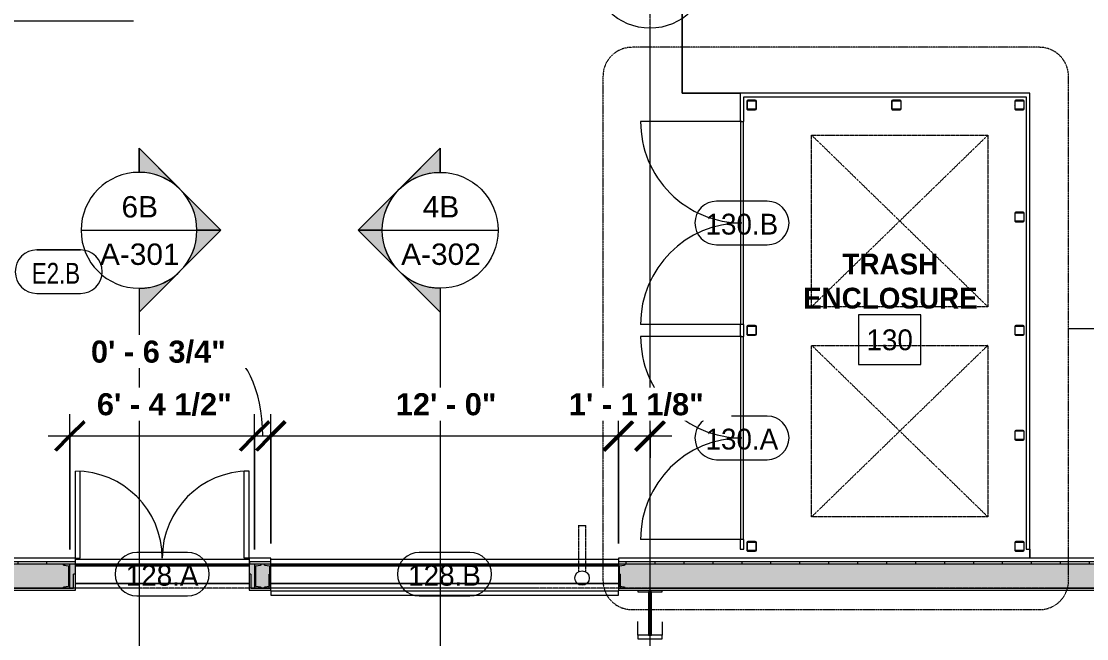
# Model space of a CAD drawing. Header units: inches. Extents: x 21568 to 24810, y -23559 to -20467.
# Drawn here: x 22825.4 to 23266.8, y -21155.2 to -20899.6 of the extents above; entities that cross this region are included whole.
import ezdxf

# ---------------------------------------------------------------- set-up
doc = ezdxf.new("R2010")
doc.units = ezdxf.units.IN
doc.header["$MEASUREMENT"] = 0
for name, pattern in [('Dash', [0.25, 0.125, -0.125]), ('Dash Dot 3_16_', [0.3125, 0.1875, -0.0625, 0, -0.0625]), ('Grid Line 1_2_', [0.875, 0.5, -0.125, 0.125, -0.125]), ('Hidden 1_8_', [0.1875, 0.125, -0.0625])]:
    doc.linetypes.add(name, pattern=pattern)
for name, color, linetype, lineweight in [('A-ANNO-DIMS', 211, 'Continuous', 9), ('A-ANNO-DIMS-96', 211, 'Continuous', 9), ('A-ANNO-SYMB', 150, 'Continuous', 9), ('A-AREA-IDEN', 2, 'Continuous', 9), ('A-DETL-HDLN', 90, 'Hidden 1_8_', 20), ('A-DOOR', 31, 'Continuous', 20), ('A-DOOR-IDEN', 31, 'Continuous', 9), ('A-FLOR', 192, 'Continuous', 20), ('A-WALL', 113, 'Continuous', 20), ('A-WALL-IDEN', 211, 'Continuous', 9), ('A-WALL-PATT', 111, 'Continuous', 50), ('C-TOPO', 7, 'Continuous', 20), ('E-LITE-EQPM', 33, 'Continuous', 20), ('E-LITE-EQPM-HDLN', 30, 'Dash', 9), ('EOP-PR', 4, 'Continuous', 20), ('G-ANNO-SYMB', 111, 'Continuous', 9), ('L-SITE-WALL', 31, 'Continuous', 20), ('S-BEAM', 12, 'Continuous', 20), ('S-COLS', 52, 'Continuous', 20), ('S-GRID', 1, 'Continuous', 9), ('S-GRID-IDEN', 1, 'Continuous', 9)]:
    doc.layers.add(name, color=color, linetype=linetype, lineweight=lineweight)
doc.styles.add('Arial_1', font='arial.ttf', dxfattribs={"height": 8.851796})
doc.styles.add('Arial_B', font='arialbd.ttf', dxfattribs={"height": 9.132806})
doc.styles.add('Century Gothic', font='GOTHIC.TTF', dxfattribs={"height": 8.622671})
doc.styles.add('Century Gothic_1', font='GOTHIC.TTF', dxfattribs={"width": 0.8, "height": 8.622671})
doc.styles.add('Century Gothic_B', font='GOTHICB.TTF', dxfattribs={"height": 8.616719})
doc.dimstyles.new('OD_Dimension_-_1_16__Tol_', dxfattribs={"dimscale": 12, "dimtxt": 9, "dimasz": 1, "dimexe": 0.75, "dimexo": 0.5, "dimgap": 0.5, "dimtad": 1, "dimdec": 4, "dimrnd": 0.0625, "dimzin": 1, "dimdsep": 46, "dimlunit": 4, "dimtxsty": 'Arial_B', "dimblk1": 'OBLIQUE', "dimblk2": 'OBLIQUE', "dimsah": 1, "dimcen": 0.09, "dimdle": 0.75, "dimazin": 0, "dimtfac": 1, "dimtdec": 4, "dimtix": 1, "dimtmove": 1, "dimatfit": 3, "dimfxl": 1, "dimtvp": 1, "dimtfill": 1, "dimfrac": 2, "dimtolj": 1, "dimtzin": 0, "dimlwd": 13, "dimlwe": 13, "dimarcsym": 2})
doc.dimstyles.new('OD_Dimension_-_1_16__Tol__1', dxfattribs={"dimscale": 12, "dimtxt": 9, "dimasz": 1, "dimexe": 0.75, "dimexo": 0.5, "dimgap": 0.5, "dimtad": 1, "dimdec": 4, "dimrnd": 0.0625, "dimzin": 1, "dimdsep": 46, "dimlunit": 4, "dimtxsty": 'Arial_B', "dimblk1": 'OBLIQUE', "dimblk2": 'OBLIQUE', "dimsah": 1, "dimcen": 0.09, "dimdle": 0.75, "dimazin": 0, "dimtfac": 1, "dimtdec": 4, "dimtix": 1, "dimtmove": 0, "dimatfit": 3, "dimfxl": 1, "dimtvp": 1, "dimtfill": 1, "dimfrac": 2, "dimtolj": 1, "dimtzin": 0, "dimlwd": 13, "dimlwe": 13, "dimarcsym": 2})
pattern_1 = [(225, (23085.89, -22360.053), (9.503515, -9.503515), []), (225, (23085.89, -22374.453), (9.503515, -9.503515), [])]
pattern_2 = [(45, (0, 0), (-9.503515, 9.503515), []), (45, (0, 14.4), (-9.503515, 9.503515), [])]

# ---------------------------------------------------------------- blocks, each defined once
blk = doc.blocks.new('Struct_Xcel_Sports Complex_rvt-1-Enlarged First Floor Plan _West_')
at = {"layer": 'A-FLOR', "color": 43, "lineweight": 13}
for p, q in [((22847.77, -21132.3), (22919.77, -21132.3)), ((22928.77, -21132.3), (23072.77, -21132.3))]:
    blk.add_line(p, q, dxfattribs=at)
at = {"layer": 'L-SITE-WALL', "color": 43, "lineweight": 13}
for p, q in [((22847.77, -21124.3), (22919.77, -21124.3)), ((22928.77, -21124.3), (23072.77, -21124.3)), ((22919.77, -21132.3), (22847.77, -21132.3)), ((23072.77, -21132.3), (22928.77, -21132.3))]:
    blk.add_line(p, q, dxfattribs=at)
blk = doc.blocks.new('Double-Flush - 72_ x 96_-983185-Enlarged First Floor Plan _West_')
at = {"layer": 'A-DOOR', "color": 7}
for p, q in [((-36, -6.63), (-36, -42.63)), ((-36, -6.63), (-34, -6.63)), ((-34, -6.63), (-34, -42.63)), ((34, -6.63), (34, -42.57)), ((36, -6.63), (34, -6.63)), ((36, -6.63), (36, -42.63)), ((-36, -42.63), (-34, -42.63))]:
    blk.add_line(p, q, dxfattribs=at)
at = {"layer": 'A-DOOR', "color": 43, "lineweight": 13}
for centre, start, end in [((-36, -6.63), 270, 360), ((36, -6.63), 180, 270)]:
    blk.add_arc(centre, 36, start, end, dxfattribs=at)
blk = doc.blocks.new('overhead door - one-983186-Enlarged First Floor Plan _West_')
at = {"layer": 'A-DOOR', "color": 7}
for p, q in [((72, -7), (-72, -7)), ((-72, -7), (-72, -8.75)), ((-72, -8.75), (72, -8.75)), ((72, -8.75), (72, -7))]:
    blk.add_line(p, q, dxfattribs=at)
blk = doc.blocks.new('Lighting-Street_Cooper_Navion-Lumark_4-6-LED-Squares - The Caretaker LED-964008-Enlarged First Floor Plan _West_')
at = {"layer": 'E-LITE-EQPM', "color": 43, "lineweight": 13}
blk.add_line((-1.68, -10.73), (1.57, -10.73), dxfattribs=at)
blk.add_circle((-0.05, -32.45), 3, dxfattribs=at)
at = {"layer": 'E-LITE-EQPM-HDLN', "color": 43, "lineweight": 13}
for p, q in [((-1.55, -10.73), (-1.55, -29.92)), ((1.45, -10.73), (1.45, -29.92))]:
    blk.add_line(p, q, dxfattribs=at)
blk = doc.blocks.new('dumpster door - one-1001559-Enlarged First Floor Plan _West_')
at = {"layer": 'A-DOOR', "color": 7}
for p, q in [((-42, 0.5), (42, 0.5)), ((-42, 0), (-42, -42)), ((42, 0), (42, -42)), ((42, -0.5), (-42, -0.5))]:
    blk.add_line(p, q, dxfattribs=at)
for centre, start, end in [((-42, 0), 270, 0), ((42, 0), 180, 270)]:
    blk.add_arc(centre, 42, start, end, dxfattribs=at)
blk = doc.blocks.new('HSS-Hollow Structural Section-Column - HSS4X4X1_4-1001889-Enlarged First Floor Plan _West_')
at = {"layer": 'S-COLS', "lineweight": 9}
h = blk.add_hatch(dxfattribs=at)
h.set_pattern_fill('FP_13', color=8, style=0, pattern_type=2)
h.set_pattern_definition([(225, (23127.985, -21116.928), (9.503515, -9.503515), []), (225, (23127.985, -21131.328), (9.503515, -9.503515), [])])
h.paths.add_polyline_path([(-1.53, 2), (-1.86, 1.86), (-2, 1.53), (-2, -1.53), (-1.86, -1.86), (-1.53, -2), (1.53, -2), (1.86, -1.86), (2, -1.53), (2, 1.53), (1.86, 1.86), (1.53, 2)], flags=0)
h.paths.add_polyline_path([(1.53, 1.77), (1.7, 1.7), (1.77, 1.53), (1.77, -1.53), (1.65, -1.72), (1.53, -1.77), (-1.53, -1.77), (-1.7, -1.7), (-1.77, -1.53), (-1.77, 1.53), (-1.7, 1.7), (-1.53, 1.77)], flags=0)
at = {"layer": 'S-COLS', "color": 7}
for p, q in [((-2, 1.53), (-2, -1.53)), ((-1.77, -1.53), (-1.77, 1.53)), ((1.53, 2), (-1.53, 2)), ((-1.53, 1.77), (1.53, 1.77)), ((1.77, 1.53), (1.77, -1.53)), ((2, -1.53), (2, 1.53)), ((1.53, -1.77), (-1.53, -1.77)), ((-1.53, -2), (1.53, -2))]:
    blk.add_line(p, q, dxfattribs=at)
for centre, radius, start, end in [((-1.53, 1.53), 0.466, 90, 180), ((-1.53, 1.53), 0.233, 90, 180), ((1.53, 1.53), 0.466, 360, 90), ((1.53, 1.53), 0.233, 0, 90), ((-1.53, -1.53), 0.466, 180, 270), ((-1.53, -1.53), 0.233, 180, 270), ((1.53, -1.53), 0.233, 270, 360), ((1.53, -1.53), 0.466, 270, 360)]:
    blk.add_arc(centre, radius, start, end, dxfattribs=at)
blk = doc.blocks.new('HSS-Hollow Structural Section-Column - HSS4X4X1_4-V6-Enlarged First Floor Plan _West_')
at = {"layer": 'S-COLS', "color": 7}
for p, q in [((-2, 1.534), (-2, -1.534)), ((-1.767, -1.534), (-1.767, 1.534)), ((1.534, 2), (-1.534, 2)), ((-1.534, 1.767), (1.534, 1.767)), ((1.767, 1.534), (1.767, -1.534)), ((2, -1.534), (2, 1.534)), ((1.534, -1.767), (-1.534, -1.767)), ((-1.534, -2), (1.534, -2))]:
    blk.add_line(p, q, dxfattribs=at)
for centre, radius, start, end in [((-1.534, 1.534), 0.466, 90, 180), ((-1.534, 1.534), 0.233, 90, 180), ((1.534, 1.534), 0.466, 360, 90), ((1.534, 1.534), 0.233, 0, 90), ((-1.534, -1.534), 0.466, 180, 270), ((-1.534, -1.534), 0.233, 180, 270), ((1.534, -1.534), 0.233, 270, 360), ((1.534, -1.534), 0.466, 270, 360)]:
    blk.add_arc(centre, radius, start, end, dxfattribs=at)
blk = doc.blocks.new('HSS-Hollow Structural Section-Column - HSS4X4X1_4-V7-Enlarged First Floor Plan _West_')
at = {"layer": 'S-COLS', "lineweight": 9}
h = blk.add_hatch(dxfattribs=at)
h.set_pattern_fill('FP_14', color=8, style=0, pattern_type=2)
h.set_pattern_definition([(225, (23127.985, -21027.553), (9.503515, -9.503515), []), (225, (23127.985, -21041.953), (9.503515, -9.503515), [])])
h.paths.add_polyline_path([(-1.53, 2), (-1.86, 1.86), (-2, 1.53), (-2, -1.53), (-1.86, -1.86), (-1.53, -2), (1.53, -2), (1.86, -1.86), (2, -1.53), (2, 1.53), (1.86, 1.86), (1.53, 2)], flags=0)
h.paths.add_polyline_path([(1.53, 1.77), (1.7, 1.7), (1.77, 1.53), (1.77, -1.53), (1.65, -1.72), (1.53, -1.77), (-1.53, -1.77), (-1.7, -1.7), (-1.77, -1.53), (-1.77, 1.53), (-1.7, 1.7), (-1.53, 1.77)], flags=0)
at = {"layer": 'S-COLS', "color": 7}
for p, q in [((-2, 1.53), (-2, -1.53)), ((-1.77, -1.53), (-1.77, 1.53)), ((1.53, 2), (-1.53, 2)), ((-1.53, 1.77), (1.53, 1.77)), ((1.77, 1.53), (1.77, -1.53)), ((2, -1.53), (2, 1.53)), ((1.53, -1.77), (-1.53, -1.77)), ((-1.53, -2), (1.53, -2))]:
    blk.add_line(p, q, dxfattribs=at)
for centre, radius, start, end in [((-1.53, 1.53), 0.466, 90, 180), ((-1.53, 1.53), 0.233, 90, 180), ((1.53, 1.53), 0.466, 360, 90), ((1.53, 1.53), 0.233, 0, 90), ((-1.53, -1.53), 0.466, 180, 270), ((-1.53, -1.53), 0.233, 180, 270), ((1.53, -1.53), 0.233, 270, 360), ((1.53, -1.53), 0.466, 270, 360)]:
    blk.add_arc(centre, radius, start, end, dxfattribs=at)
blk = doc.blocks.new('HSS-Hollow Structural Section-Column - HSS4X4X1_4-V8-Enlarged First Floor Plan _West_')
at = {"layer": 'S-COLS', "lineweight": 9}
h = blk.add_hatch(dxfattribs=at)
h.set_pattern_fill('FP_15', color=8, style=0, pattern_type=2)
h.set_pattern_definition([(225, (23238.985, -21027.553), (9.503515, -9.503515), []), (225, (23238.985, -21041.953), (9.503515, -9.503515), [])])
h.paths.add_polyline_path([(-1.53, 2), (-1.86, 1.86), (-2, 1.53), (-2, -1.53), (-1.86, -1.86), (-1.53, -2), (1.53, -2), (1.86, -1.86), (2, -1.53), (2, 1.53), (1.86, 1.86), (1.53, 2)], flags=0)
h.paths.add_polyline_path([(-1.53, 1.77), (1.53, 1.77), (1.7, 1.7), (1.77, 1.53), (1.77, -1.53), (1.7, -1.7), (1.53, -1.77), (-1.53, -1.77), (-1.7, -1.7), (-1.77, -1.53), (-1.77, 1.53), (-1.7, 1.7)], flags=0)
at = {"layer": 'S-COLS', "color": 7}
for p, q in [((-2, 1.53), (-2, -1.53)), ((-1.77, -1.53), (-1.77, 1.53)), ((1.53, 2), (-1.53, 2)), ((-1.53, 1.77), (1.53, 1.77)), ((1.77, 1.53), (1.77, -1.53)), ((2, -1.53), (2, 1.53)), ((1.53, -1.77), (-1.53, -1.77)), ((-1.53, -2), (1.53, -2))]:
    blk.add_line(p, q, dxfattribs=at)
for centre, radius, start, end in [((-1.53, 1.53), 0.466, 90, 180), ((-1.53, 1.53), 0.233, 90, 180), ((1.53, 1.53), 0.466, 360, 90), ((1.53, 1.53), 0.233, 0, 90), ((-1.53, -1.53), 0.466, 180, 270), ((-1.53, -1.53), 0.233, 180, 270), ((1.53, -1.53), 0.233, 270, 360), ((1.53, -1.53), 0.466, 270, 360)]:
    blk.add_arc(centre, radius, start, end, dxfattribs=at)
blk = doc.blocks.new('HSS-Hollow Structural Section-Column - HSS4X4X1_4-V9-Enlarged First Floor Plan _West_')
at = {"layer": 'S-COLS', "lineweight": 9}
h = blk.add_hatch(dxfattribs=at)
h.set_pattern_fill('FP_16', color=8, style=0, pattern_type=2)
h.set_pattern_definition([(225, (23127.985, -20934.178), (9.503515, -9.503515), []), (225, (23127.985, -20948.578), (9.503515, -9.503515), [])])
h.paths.add_polyline_path([(-1.53, 2), (-1.86, 1.86), (-2, 1.53), (-2, -1.53), (-1.86, -1.86), (-1.53, -2), (1.53, -2), (1.86, -1.86), (2, -1.53), (2, 1.53), (1.86, 1.86), (1.53, 2)], flags=0)
h.paths.add_polyline_path([(1.53, 1.77), (1.7, 1.7), (1.77, 1.53), (1.77, -1.53), (1.65, -1.72), (1.53, -1.77), (-1.53, -1.77), (-1.7, -1.7), (-1.77, -1.53), (-1.77, 1.53), (-1.7, 1.7), (-1.53, 1.77)], flags=0)
at = {"layer": 'S-COLS', "color": 7}
for p, q in [((-2, 1.53), (-2, -1.53)), ((-1.77, -1.53), (-1.77, 1.53)), ((1.53, 2), (-1.53, 2)), ((-1.53, 1.77), (1.53, 1.77)), ((1.77, 1.53), (1.77, -1.53)), ((2, -1.53), (2, 1.53)), ((1.53, -1.77), (-1.53, -1.77)), ((-1.53, -2), (1.53, -2))]:
    blk.add_line(p, q, dxfattribs=at)
for centre, radius, start, end in [((-1.53, 1.53), 0.466, 90, 180), ((-1.53, 1.53), 0.233, 90, 180), ((1.53, 1.53), 0.466, 360, 90), ((1.53, 1.53), 0.233, 0, 90), ((-1.53, -1.53), 0.466, 180, 270), ((-1.53, -1.53), 0.233, 180, 270), ((1.53, -1.53), 0.233, 270, 360), ((1.53, -1.53), 0.466, 270, 360)]:
    blk.add_arc(centre, radius, start, end, dxfattribs=at)
blk = doc.blocks.new('HSS-Hollow Structural Section-Column - HSS4X4X1_4-V10-Enlarged First Floor Plan _West_')
at = {"layer": 'S-COLS', "lineweight": 9}
h = blk.add_hatch(dxfattribs=at)
h.set_pattern_fill('FP_17', color=8, style=0, pattern_type=2)
h.set_pattern_definition([(225, (23238.985, -20934.178), (9.503515, -9.503515), []), (225, (23238.985, -20948.578), (9.503515, -9.503515), [])])
h.paths.add_polyline_path([(1.53, 2), (-1.53, 2), (-1.86, 1.86), (-2, 1.53), (-2, -1.53), (-1.86, -1.86), (-1.53, -2), (1.53, -2), (1.86, -1.86), (2, -1.53), (2, 1.53), (1.86, 1.86)], flags=0)
h.paths.add_polyline_path([(-1.53, 1.77), (1.53, 1.77), (1.7, 1.7), (1.77, 1.53), (1.77, -1.53), (1.7, -1.7), (1.53, -1.77), (-1.53, -1.77), (-1.7, -1.7), (-1.77, -1.53), (-1.77, 1.53), (-1.7, 1.7)], flags=0)
at = {"layer": 'S-COLS', "color": 7}
for p, q in [((-2, 1.53), (-2, -1.53)), ((-1.77, -1.53), (-1.77, 1.53)), ((1.53, 2), (-1.53, 2)), ((-1.53, 1.77), (1.53, 1.77)), ((1.77, 1.53), (1.77, -1.53)), ((2, -1.53), (2, 1.53)), ((1.53, -1.77), (-1.53, -1.77)), ((-1.53, -2), (1.53, -2))]:
    blk.add_line(p, q, dxfattribs=at)
for centre, radius, start, end in [((-1.53, 1.53), 0.466, 90, 180), ((-1.53, 1.53), 0.233, 90, 180), ((1.53, 1.53), 0.466, 360, 90), ((1.53, 1.53), 0.233, 0, 90), ((-1.53, -1.53), 0.466, 180, 270), ((-1.53, -1.53), 0.233, 180, 270), ((1.53, -1.53), 0.233, 270, 360), ((1.53, -1.53), 0.466, 270, 360)]:
    blk.add_arc(centre, radius, start, end, dxfattribs=at)
blk = doc.blocks.new('HSS-Hollow Structural Section-Column - HSS4X4X1_4-V11-Enlarged First Floor Plan _West_')
at = {"layer": 'S-COLS', "lineweight": 9}
h = blk.add_hatch(dxfattribs=at)
h.set_pattern_fill('FP_18', color=8, style=0, pattern_type=2)
h.set_pattern_definition([(225, (23238.985, -21070.928), (9.503515, -9.503515), []), (225, (23238.985, -21085.328), (9.503515, -9.503515), [])])
h.paths.add_polyline_path([(-1.53, 2), (-1.86, 1.86), (-2, 1.53), (-2, -1.53), (-1.86, -1.86), (-1.53, -2), (1.53, -2), (1.86, -1.86), (2, -1.53), (2, 1.53), (1.86, 1.86), (1.53, 2)], flags=0)
h.paths.add_polyline_path([(-1.53, 1.77), (1.53, 1.77), (1.7, 1.7), (1.77, 1.53), (1.77, -1.53), (1.7, -1.7), (1.53, -1.77), (-1.53, -1.77), (-1.7, -1.7), (-1.77, -1.53), (-1.77, 1.53), (-1.7, 1.7)], flags=0)
at = {"layer": 'S-COLS', "color": 7}
for p, q in [((-2, 1.53), (-2, -1.53)), ((-1.77, -1.53), (-1.77, 1.53)), ((1.53, 2), (-1.53, 2)), ((-1.53, 1.77), (1.53, 1.77)), ((1.77, 1.53), (1.77, -1.53)), ((2, -1.53), (2, 1.53)), ((1.53, -1.77), (-1.53, -1.77)), ((-1.53, -2), (1.53, -2))]:
    blk.add_line(p, q, dxfattribs=at)
for centre, radius, start, end in [((-1.53, 1.53), 0.466, 90, 180), ((-1.53, 1.53), 0.233, 90, 180), ((1.53, 1.53), 0.466, 360, 90), ((1.53, 1.53), 0.233, 0, 90), ((-1.53, -1.53), 0.466, 180, 270), ((-1.53, -1.53), 0.233, 180, 270), ((1.53, -1.53), 0.233, 270, 360), ((1.53, -1.53), 0.466, 270, 360)]:
    blk.add_arc(centre, radius, start, end, dxfattribs=at)
blk = doc.blocks.new('HSS-Hollow Structural Section-Column - HSS4X4X1_4-V12-Enlarged First Floor Plan _West_')
at = {"layer": 'S-COLS', "color": 7}
for p, q in [((-2, 1.534), (-2, -1.534)), ((-1.767, -1.534), (-1.767, 1.534)), ((1.534, 2), (-1.534, 2)), ((-1.534, 1.767), (1.534, 1.767)), ((1.767, 1.534), (1.767, -1.534)), ((2, -1.534), (2, 1.534)), ((1.534, -1.767), (-1.534, -1.767)), ((-1.534, -2), (1.534, -2))]:
    blk.add_line(p, q, dxfattribs=at)
for centre, radius, start, end in [((-1.534, 1.534), 0.466, 90, 180), ((-1.534, 1.534), 0.233, 90, 180), ((1.534, 1.534), 0.466, 360, 90), ((1.534, 1.534), 0.233, 0, 90), ((-1.534, -1.534), 0.466, 180, 270), ((-1.534, -1.534), 0.233, 180, 270), ((1.534, -1.534), 0.233, 270, 360), ((1.534, -1.534), 0.466, 270, 360)]:
    blk.add_arc(centre, radius, start, end, dxfattribs=at)
blk = doc.blocks.new('HSS-Hollow Structural Section-Column - HSS4X4X1_4-V13-Enlarged First Floor Plan _West_')
at = {"layer": 'S-COLS', "lineweight": 9}
h = blk.add_hatch(dxfattribs=at)
h.set_pattern_fill('FP_19', color=8, style=0, pattern_type=2)
h.set_pattern_definition([(225, (23187.985, -20934.178), (9.503515, -9.503515), []), (225, (23187.985, -20948.578), (9.503515, -9.503515), [])])
h.paths.add_polyline_path([(1.53, 2), (-1.53, 2), (-1.86, 1.86), (-2, 1.53), (-2, -1.53), (-1.86, -1.86), (-1.53, -2), (1.53, -2), (1.86, -1.86), (2, -1.53), (2, 1.53), (1.86, 1.86)], flags=0)
h.paths.add_polyline_path([(-1.53, 1.77), (1.53, 1.77), (1.7, 1.7), (1.77, 1.53), (1.77, -1.53), (1.7, -1.7), (1.53, -1.77), (-1.53, -1.77), (-1.7, -1.7), (-1.77, -1.53), (-1.77, 1.53), (-1.7, 1.7)], flags=0)
at = {"layer": 'S-COLS', "color": 7}
for p, q in [((-2, 1.53), (-2, -1.53)), ((-1.77, -1.53), (-1.77, 1.53)), ((1.53, 2), (-1.53, 2)), ((-1.53, 1.77), (1.53, 1.77)), ((1.77, 1.53), (1.77, -1.53)), ((2, -1.53), (2, 1.53)), ((1.53, -1.77), (-1.53, -1.77)), ((-1.53, -2), (1.53, -2))]:
    blk.add_line(p, q, dxfattribs=at)
for centre, radius, start, end in [((-1.53, 1.53), 0.466, 90, 180), ((-1.53, 1.53), 0.233, 90, 180), ((1.53, 1.53), 0.466, 360, 90), ((1.53, 1.53), 0.233, 0, 90), ((-1.53, -1.53), 0.466, 180, 270), ((-1.53, -1.53), 0.233, 180, 270), ((1.53, -1.53), 0.233, 270, 360), ((1.53, -1.53), 0.466, 270, 360)]:
    blk.add_arc(centre, radius, start, end, dxfattribs=at)
blk = doc.blocks.new('columns and girder2 - one-V17-Enlarged First Floor Plan _West_')
at = {"layer": 'S-BEAM', "lineweight": 9}
h = blk.add_hatch(dxfattribs=at)
h.set_pattern_fill('FP_24', color=8, style=0, pattern_type=2)
h.set_pattern_definition(pattern_1)
h.paths.add_polyline_path([(5, -0.5), (-5, -0.5), (-5, -2), (5, -2)], flags=0)
h.paths.add_polyline_path([(5, -17.03), (-5, -17.03), (-5, -18.55), (5, -18.55)], flags=0)
h.paths.add_polyline_path([(-5, -1204.89), (-5, -1206.4), (5, -1206.4), (5, -1204.89)], flags=0)
h.paths.add_polyline_path([(5, -1224.25), (-5, -1224.25), (-5, -1225), (5, -1225)], flags=0)
h = blk.add_hatch(dxfattribs=at)
h.set_pattern_fill('FP_24', color=8, style=0, pattern_type=2)
h.set_pattern_definition(pattern_1)
h.paths.add_polyline_path([(0.62, -2), (-0.63, -2), (-0.63, -17.03), (0.62, -17.03)], flags=0)
h.paths.add_polyline_path([(-0.63, -1206.4), (-0.63, -1224.25), (0.62, -1224.25), (0.62, -1206.4)], flags=0)
at = {"layer": 'S-BEAM', "color": 7}
for p, q in [((5, -1204.89), (-5, -1204.89)), ((-5, -1204.89), (-5, -1206.4)), ((5, -1206.4), (5, -1204.89)), ((-5, -1206.4), (5, -1206.4)), ((0.62, -1206.4), (-0.63, -1206.4)), ((-0.63, -1206.4), (-0.63, -1224.25)), ((0.62, -1224.25), (0.62, -1206.4)), ((5, -1224.25), (-5, -1224.25)), ((-5, -1224.25), (-5, -1225)), ((-0.63, -1224.25), (0.62, -1224.25)), ((5, -1225), (5, -1224.25))]:
    blk.add_line(p, q, dxfattribs=at)
at = {"layer": 'S-BEAM', "color": 43, "lineweight": 13}
for p, q in [((-5, -1211.89), (-5, -1206.4)), ((5, -1206.4), (5, -1212.01))]:
    blk.add_line(p, q, dxfattribs=at)
blk = doc.blocks.new('Section - Section Head - Filled-1526-Enlarged First Floor Plan _West_')
at = {"layer": 'G-ANNO-SYMB'}
h = blk.add_hatch(color=256, dxfattribs=at)
edge = h.paths.add_edge_path(flags=0)
edge.add_line((-0.4268, 0.1768), (-0.25, 0.3536))
edge.add_line((-0.25, 0.3536), (-0.25, 0.25))
edge.add_arc((-0.25, 0), 0.25, 90, 135)
h = blk.add_hatch(color=256, dxfattribs=at)
edge = h.paths.add_edge_path(flags=0)
edge.add_arc((-0.25, 0), 0.25, 45, 90)
edge.add_line((-0.25, 0.25), (-0.25, 0.3536))
edge.add_line((-0.25, 0.3536), (-0.0732, 0.1768))
h = blk.add_hatch(color=256, dxfattribs=at)
edge = h.paths.add_edge_path(flags=0)
edge.add_arc((-0.25, 0), 0.2503, 137.9216, 180)
edge.add_line((-0.5003, 0), (-0.6036, 0))
edge.add_line((-0.6036, 0), (-0.4358, 0.1678))
h = blk.add_hatch(color=256, dxfattribs=at)
edge = h.paths.add_edge_path(flags=0)
edge.add_line((-0.0642, 0.1678), (0.1036, 0))
edge.add_line((0.1036, 0), (0.0003, 0))
edge.add_arc((-0.25, 0), 0.2503, 0, 42.0784)
for p, q in [((-0.25, 0.3536), (-0.6036, 0)), ((-0.25, 0.3536), (-0.4268, 0.1768)), ((-0.25, 0.3536), (0.1036, 0)), ((-0.25, 0.25), (-0.25, 0.3536)), ((-0.0732, 0.1768), (-0.25, 0.3536)), ((-0.25, 0.3536), (-0.25, 0.25)), ((-0.4358, 0.1678), (-0.6036, 0)), ((0.1036, 0), (-0.0642, 0.1678)), ((-0.6036, 0), (-0.5003, 0)), ((0.0003, 0), (0.1036, 0)), ((-0.5, 0), (-0.6036, 0)), ((0, 0), (0.1036, 0))]:
    blk.add_line(p, q, dxfattribs=at)
for radius, start, end in [(0.25, 360, 180), (0.25, 90, 135), (0.25, 45, 90), (0.2503, 137.9216, 180), (0.2503, 0, 42.0784), (0.25, 180, 360)]:
    blk.add_arc((-0.25, 0), radius, start, end, dxfattribs=at)
blk = doc.blocks.new('Grid - Grid Head - Circle-14747-Enlarged First Floor Plan _West_')
at = {"layer": 'S-GRID-IDEN'}
blk.add_circle((0, 0), 0.25, dxfattribs=at)
blk = doc.blocks.new('Door Tag - Door Tag-4658-Enlarged First Floor Plan _West_')
at = {"layer": 'A-DOOR-IDEN', "color": 153}
for p, q in [((0.109375, 0.09375), (-0.109375, 0.09375)), ((-0.109375, -0.09375), (0.109375, -0.09375))]:
    blk.add_line(p, q, dxfattribs=at)
for centre, start, end in [((-0.109375, 0), 90, 270), ((0.109375, 0), 270, 90)]:
    blk.add_arc(centre, 0.09375, start, end, dxfattribs=at)
blk = doc.blocks.new('Wall Tag - 1_4_-1369832-Enlarged First Floor Plan _West_')
at = {"layer": 'A-WALL-IDEN', "color": 153}
for p, q in [((-0.0822, 0.0968), (0.1053, 0.0968)), ((0.1053, 0.0968), (-0.0822, 0.0968)), ((-0.0822, -0.0907), (0.1053, -0.0907)), ((-0.0822, -0.0907), (0.1053, -0.0907))]:
    blk.add_line(p, q, dxfattribs=at)
for centre, start, end in [((-0.0822, 0.0031), 90, 270), ((-0.0822, 0.0031), 90, 270), ((0.1053, 0.0031), 270, 90), ((0.1053, 0.0031), 270, 90)]:
    blk.add_arc(centre, 0.0937, start, end, dxfattribs=at)
blk = doc.blocks.new('DIMBLOCK79-Enlarged First Floor Plan _West_')
at = {"layer": 'A-ANNO-DIMS-96', "lineweight": 13}
for p, q in [((22845.52, -21118.3), (22845.52, -21062.24)), ((22922.02, -21118.3), (22922.02, -21062.24)), ((22836.52, -21071.24), (22922.02, -21071.24)), ((22845.52, -21071.24), (22845.52, -21118.3)), ((22922.02, -21071.24), (22922.02, -21118.3))]:
    blk.add_line(p, q, dxfattribs=at)
at = {"layer": 'A-ANNO-DIMS-96', "lineweight": 50}
for p, q in [((22845.52, -21071.24), (22851.52, -21065.24)), ((22922.02, -21071.24), (22928.02, -21065.24)), ((22845.52, -21071.24), (22839.52, -21077.24)), ((22922.02, -21071.24), (22916.02, -21077.24))]:
    blk.add_line(p, q, dxfattribs=at)
at = {"layer": 'A-ANNO-DIMS-96', "color": 0, "lineweight": 13, "insert": (22856.69, -21053.53), "char_height": 9.1328, "width": 64.9714, "attachment_point": 1, "line_spacing_factor": 0.938532, "style": 'Arial_B', "bg_fill": 3, "box_fill_scale": 1.25, "bg_fill_color": 0, "bg_fill_transparency": 0}
blk.add_mtext('6\' - 4 1/2"', dxfattribs=at)
blk = doc.blocks.new('_Oblique')
at = {"color": 0, "linetype": 'ByBlock', "lineweight": -2}
blk.add_line((-0.5, -0.5), (0.5, 0.5), dxfattribs=at)
blk = doc.blocks.new('DIMBLOCK80-Enlarged First Floor Plan _West_')
at = {"layer": 'A-ANNO-DIMS-96', "lineweight": 13}
for p, q in [((22922.02, -21118.3), (22922.02, -21062.24)), ((22928.77, -21115.8), (22928.77, -21062.24)), ((22922.02, -21071.24), (22928.77, -21071.24)), ((22922.02, -21071.24), (22922.02, -21118.3)), ((22928.77, -21071.24), (22928.77, -21115.8))]:
    blk.add_line(p, q, dxfattribs=at)
at = {"layer": 'A-ANNO-DIMS-96', "lineweight": 50}
for p, q in [((22922.02, -21071.24), (22928.02, -21065.24)), ((22928.77, -21071.24), (22934.77, -21065.24)), ((22922.02, -21071.24), (22916.02, -21077.24)), ((22928.77, -21071.24), (22922.77, -21077.24))]:
    blk.add_line(p, q, dxfattribs=at)
at = {"layer": 'A-ANNO-DIMS-96', "lineweight": 13}
blk.add_ellipse((22908.37, -21071.24), major_axis=(0, 34.94), ratio=0.487203, start_param=4.712389, end_param=6.283185, dxfattribs=at)
at = {"layer": 'A-ANNO-DIMS-96', "color": 0, "lineweight": 13, "insert": (22854.23, -21031.74), "char_height": 9.1328, "width": 64.9714, "attachment_point": 1, "line_spacing_factor": 0.938532, "style": 'Arial_B', "bg_fill": 3, "box_fill_scale": 1.25, "bg_fill_color": 0, "bg_fill_transparency": 0}
blk.add_mtext('0\' - 6 3/4"', dxfattribs=at)
blk = doc.blocks.new('DIMBLOCK81-Enlarged First Floor Plan _West_')
at = {"layer": 'A-ANNO-DIMS-96', "lineweight": 13}
for p, q in [((22928.77, -21115.8), (22928.77, -21062.24)), ((23072.77, -21115.8), (23072.77, -21062.24)), ((22928.77, -21071.24), (23072.77, -21071.24)), ((22928.77, -21071.24), (22928.77, -21115.8)), ((23072.77, -21071.24), (23072.77, -21115.8))]:
    blk.add_line(p, q, dxfattribs=at)
at = {"layer": 'A-ANNO-DIMS-96', "lineweight": 50}
for p, q in [((22928.77, -21071.24), (22934.77, -21065.24)), ((23072.77, -21071.24), (23078.77, -21065.24)), ((22928.77, -21071.24), (22922.77, -21077.24)), ((23072.77, -21071.24), (23066.77, -21077.24))]:
    blk.add_line(p, q, dxfattribs=at)
at = {"layer": 'A-ANNO-DIMS-96', "color": 0, "lineweight": 13, "insert": (22980.55, -21053.53), "char_height": 9.133, "width": 48.5143, "attachment_point": 1, "line_spacing_factor": 0.938532, "style": 'Arial_B', "bg_fill": 3, "box_fill_scale": 1.25, "bg_fill_color": 0, "bg_fill_transparency": 0}
blk.add_mtext('12\' - 0"', dxfattribs=at)
blk = doc.blocks.new('DIMBLOCK82-Enlarged First Floor Plan _West_')
at = {"layer": 'A-ANNO-DIMS-96', "lineweight": 13}
for p, q in [((23072.77, -21115.8), (23072.77, -21062.24)), ((23085.89, -21068.75), (23085.89, -21080.24)), ((23085.89, -21071.24), (23085.89, -21068.75)), ((23072.77, -21071.24), (23094.89, -21071.24)), ((23072.77, -21071.24), (23072.77, -21115.8))]:
    blk.add_line(p, q, dxfattribs=at)
at = {"layer": 'A-ANNO-DIMS-96', "lineweight": 50}
for p, q in [((23072.77, -21071.24), (23078.77, -21065.24)), ((23085.89, -21071.24), (23091.89, -21065.24)), ((23072.77, -21071.24), (23066.77, -21077.24)), ((23085.89, -21071.24), (23079.89, -21077.24))]:
    blk.add_line(p, q, dxfattribs=at)
at = {"layer": 'A-ANNO-DIMS-96', "color": 0, "lineweight": 13, "insert": (23052.26, -21053.53), "char_height": 9.1328, "width": 64.9714, "attachment_point": 1, "line_spacing_factor": 0.938532, "style": 'Arial_B', "bg_fill": 3, "box_fill_scale": 1.25, "bg_fill_color": 0, "bg_fill_transparency": 0}
blk.add_mtext('1\' - 1 1/8"', dxfattribs=at)

msp = doc.modelspace()

# ---------------------------------------------------------------- hatches: boundary and pattern name
at = {"layer": 'A-WALL-PATT', "lineweight": 9}
h = msp.add_hatch(dxfattribs=at)
h.set_pattern_fill('FP_10', color=8, style=0, pattern_type=2)
h.set_pattern_definition([(0, (0, 0), (0, 12), []), (90, (0, 0), (-12, 7e-16), [])])
h.paths.add_polyline_path([(22782.39023, -21124.30281), (22847.76523, -21124.30281), (22847.76523, -21123.30281), (22782.39023, -21123.30281)], flags=0)
h.paths.add_polyline_path([(23719.28109, -21124.30281), (24312.22509, -21124.30281), (24312.22509, -21123.30281), (23072.76523, -21123.30281), (23072.76523, -21124.30281), (23645.16309, -21124.30281)], flags=0)
h.paths.add_polyline_path([(22919.76523, -21124.30281), (22928.76523, -21124.30281), (22928.76523, -21123.30281), (22919.76523, -21123.30281)], flags=0)
h = msp.add_hatch(dxfattribs=at)
h.set_pattern_fill('FP_7', color=8, style=0, pattern_type=2)
h.set_pattern_definition([(161.57, (0.48, 0.48), (-3.839953776, -1.544e-05), [0, -27.322, 3.034, 0]), (18.43, (-0.48, 0.48), (-3.839953776, 1.544e-05), [0, -27.322, 3.034, 0]), (108.43, (0.48, 0.48), (1.919622, -9.60052459), [9.106, -21.25]), (71.57, (-0.48, 0.48), (1.919622, 9.60052459), [9.106, -21.25])])
h.paths.add_polyline_path([(22783.89023, -21134.30281), (22847.01523, -21134.30281), (22847.01523, -21128.42781), (22847.76523, -21128.42781), (22847.76523, -21124.30281), (22781.39023, -21124.30281), (22781.39023, -21134.30281), (22782.39023, -21134.30281)], flags=0)
h.paths.add_polyline_path([(23089.27809, -21134.30281), (24312.22509, -21134.30281), (24312.22509, -21124.30281), (23072.76523, -21124.30281), (23072.76523, -21128.42781), (23073.51523, -21128.42781), (23073.51523, -21134.30281)], flags=0)
h.paths.add_polyline_path([(22928.01523, -21134.30281), (22928.01523, -21128.42781), (22928.76523, -21128.42781), (22928.76523, -21124.30281), (22919.76523, -21124.30281), (22919.76523, -21128.42781), (22920.51523, -21128.42781), (22920.51523, -21134.30281)], flags=0)
at = {"layer": 'S-COLS', "lineweight": 9}
h = msp.add_hatch(dxfattribs=at)
h.set_pattern_fill('FP_6', color=8, style=0, pattern_type=2)
h.set_pattern_definition(pattern_2)
h.paths.add_polyline_path([(22845.51523, -21134.30281), (22845.51523, -21124.30281), (22842.62523, -21124.30281), (22842.75293, -21124.61111), (22843.06123, -21124.73881), (22844.98923, -21125.04418), (22844.98923, -21133.56145), (22843.06123, -21133.86681), (22842.75293, -21133.99451), (22842.62523, -21134.30281)], flags=0)
h = msp.add_hatch(dxfattribs=at)
h.set_pattern_fill('FP_6', color=8, style=0, pattern_type=2)
h.set_pattern_definition(pattern_2)
h.paths.add_polyline_path([(22924.90523, -21134.30281), (22924.77752, -21133.99451), (22924.46923, -21133.86681), (22922.54123, -21133.56145), (22922.54123, -21125.04418), (22924.46923, -21124.73881), (22924.77752, -21124.61111), (22924.90523, -21124.30281), (22922.01523, -21124.30281), (22922.01523, -21134.30281)], flags=0)
h = msp.add_hatch(dxfattribs=at)
h.set_pattern_fill('FP_6', color=8, style=0, pattern_type=2)
h.set_pattern_definition(pattern_2)
h.paths.add_polyline_path([(22928.76523, -21134.30281), (22928.76523, -21124.30281), (22925.87523, -21124.30281), (22926.00293, -21124.61111), (22926.31123, -21124.73881), (22928.23923, -21125.04418), (22928.23923, -21133.56145), (22926.31123, -21133.86681), (22926.00293, -21133.99451), (22925.87523, -21134.30281)], flags=0)

# ---------------------------------------------------------------- linework, layer by layer
at = {"layer": 'A-ANNO-SYMB', "linetype": 'Dash Dot 3_16_'}
for p, q in [((23247.28561, -20910.32131), (23078.406, -20910.32131)), ((23066.406, -20922.32131), (23066.406, -21131.13635)), ((23259.28561, -21131.13635), (23259.28561, -20922.32131)), ((23078.406, -21143.13635), (23247.28561, -21143.13635))]:
    msp.add_line(p, q, dxfattribs=at)
at = {"layer": 'A-ANNO-SYMB'}
msp.add_line((23259.28561, -21026.72883), (23316.88561, -21026.72883), dxfattribs=at)
at = {"layer": 'A-ANNO-SYMB', "linetype": 'Dash Dot 3_16_'}
for centre, start, end in [((23078.406, -20922.32131), 90, 180), ((23247.28561, -20922.32131), 0, 90), ((23078.406, -21131.13635), 180, 270), ((23247.28561, -21131.13635), 270, 0)]:
    msp.add_arc(centre, 12, start, end, dxfattribs=at)
at = {"layer": 'A-AREA-IDEN', "flags": 128}
msp.add_lwpolyline([(23172.32698, -21021.01984), (23172.32698, -21041.59127), (23198.03698, -21041.59127), (23198.03698, -21021.01984)], close=True, dxfattribs=at)
at = {"layer": 'A-DETL-HDLN', "color": 43, "lineweight": 13}
for p, q in [((23152.86637, -20946.70916), (23225.86637, -20946.70916)), ((23152.86637, -21017.70916), (23152.86637, -20946.70916)), ((23152.86637, -20946.70916), (23225.86637, -21017.70916)), ((23225.86637, -20946.70916), (23152.86637, -21017.70916)), ((23225.86637, -20946.70916), (23225.86637, -21017.70916)), ((23225.86637, -21017.70916), (23152.86637, -21017.70916)), ((23152.86637, -21033.70916), (23225.86637, -21033.70916)), ((23152.86637, -21104.70916), (23152.86637, -21033.70916)), ((23152.86637, -21033.70916), (23225.86637, -21104.70916)), ((23225.86637, -21033.70916), (23152.86637, -21104.70916)), ((23225.86637, -21033.70916), (23225.86637, -21104.70916)), ((23225.86637, -21104.70916), (23152.86637, -21104.70916))]:
    msp.add_line(p, q, dxfattribs=at)
at = {"layer": 'A-WALL', "color": 7}
for p, q in [((23243.23523, -20929.30281), (23123.23523, -20929.30281)), ((23123.23523, -20929.30281), (23123.23523, -20941.05281)), ((23124.73523, -20930.80281), (23241.73523, -20930.80281)), ((23124.73523, -20941.05281), (23124.73523, -20930.80281)), ((23241.73523, -20930.80281), (23241.73523, -21118.05281)), ((23243.23523, -21118.05281), (23243.23523, -20929.30281)), ((23123.23523, -20941.05281), (23124.73523, -20941.05281)), ((23124.73523, -21025.05281), (23123.23523, -21025.05281)), ((23123.23523, -21025.05281), (23123.23523, -21030.05281)), ((23124.73523, -21030.05281), (23124.73523, -21025.05281)), ((23123.23523, -21030.05281), (23124.73523, -21030.05281)), ((23124.73523, -21114.05281), (23123.23523, -21114.05281)), ((23123.23523, -21114.05281), (23123.23523, -21118.05281)), ((23124.73523, -21118.05281), (23124.73523, -21114.05281)), ((23123.23523, -21118.05281), (23124.73523, -21118.05281)), ((23241.73523, -21118.05281), (23243.23523, -21118.05281)), ((22847.76523, -21123.30281), (22782.39023, -21123.30281)), ((22847.76523, -21121.80281), (22783.89023, -21121.80281)), ((22847.76523, -21135.05281), (22847.76523, -21121.80281)), ((22928.76523, -21121.80281), (22919.76523, -21121.80281)), ((22919.76523, -21121.80281), (22919.76523, -21135.05281)), ((22928.76523, -21123.30281), (22919.76523, -21123.30281)), ((22928.76523, -21135.05281), (22928.76523, -21121.80281)), ((24312.22509, -21121.80281), (23072.76523, -21121.80281)), ((23072.76523, -21121.80281), (23072.76523, -21135.05281)), ((24312.22509, -21123.30281), (23072.76523, -21123.30281)), ((22847.76523, -21124.30281), (22781.39023, -21124.30281)), ((22928.76523, -21124.30281), (22919.76523, -21124.30281)), ((24312.22509, -21124.30281), (23072.76523, -21124.30281)), ((22847.76523, -21128.42781), (22847.01523, -21128.42781)), ((22847.01523, -21134.30281), (22847.01523, -21128.42781)), ((22920.51523, -21128.42781), (22919.76523, -21128.42781)), ((22920.51523, -21128.42781), (22920.51523, -21134.30281)), ((22928.01523, -21134.30281), (22928.01523, -21128.42781)), ((22928.76523, -21128.42781), (22928.01523, -21128.42781)), ((23073.51523, -21128.42781), (23072.76523, -21128.42781)), ((23073.51523, -21128.42781), (23073.51523, -21134.30281)), ((22772.64023, -21135.05281), (22847.76523, -21135.05281)), ((22773.39023, -21134.30281), (22847.01523, -21134.30281)), ((22919.76523, -21135.05281), (22928.76523, -21135.05281)), ((22920.51523, -21134.30281), (22928.01523, -21134.30281)), ((23072.76523, -21135.05281), (24312.22509, -21135.05281)), ((23073.51523, -21134.30281), (24312.22509, -21134.30281))]:
    msp.add_line(p, q, dxfattribs=at)
at = {"layer": 'C-TOPO', "color": 43, "lineweight": 13}
for p, q in [((23099.23535, -20555.05255), (23099.23535, -20929.30225)), ((23099.23535, -20929.30225), (23099.23535, -20555.05255)), ((23099.23535, -20929.30225), (23123.23523, -20929.30225)), ((23123.23523, -20929.30225), (23099.23535, -20929.30225)), ((23243.23535, -21118.05281), (23243.23535, -21121.80281)), ((23243.23535, -21121.80281), (23243.23535, -21118.05281)), ((22919.76523, -21124.94824), (22847.76523, -21124.94824)), ((22847.76523, -21124.94824), (22919.76523, -21124.94824)), ((23072.76523, -21124.94824), (22928.76523, -21124.94824)), ((22928.76523, -21124.94824), (23072.76523, -21124.94824)), ((22847.76523, -21132.30322), (22919.76523, -21132.30322)), ((22928.76523, -21132.30322), (23072.76523, -21132.30322))]:
    msp.add_line(p, q, dxfattribs=at)
at = {"layer": 'EOP-PR', "color": 43, "lineweight": 13}
for p, q in [((23099.23523, -20555.05255), (23099.23523, -20929.30281)), ((23099.23523, -20929.30281), (23123.23523, -20929.30281)), ((23243.23523, -21118.05281), (23243.23523, -21121.30281))]:
    msp.add_line(p, q, dxfattribs=at)
at = {"layer": 'G-ANNO-SYMB'}
for p, q in [((22850.1556, -20986.08493), (22898.1556, -20986.08493)), ((22974.96338, -20986.08493), (23022.96338, -20986.08493)), ((22874.1556, -21010.08493), (22874.1556, -23129.8711)), ((22998.96338, -21010.08493), (22998.96338, -22915.84748))]:
    msp.add_line(p, q, dxfattribs=at)
at = {"layer": 'L-SITE-WALL', "color": 43, "lineweight": 13}
for p, q in [((22847.76523, -21122.30281), (22919.76523, -21122.30281)), ((22928.76523, -21122.30281), (23072.76523, -21122.30281)), ((22919.76523, -21124.30281), (22847.76523, -21124.30281)), ((23072.76523, -21124.30281), (22928.76523, -21124.30281))]:
    msp.add_line(p, q, dxfattribs=at)
at = {"layer": 'S-COLS', "color": 7}
for p, q in [((22845.51523, -21124.30281), (22842.62523, -21124.30281)), ((22843.06123, -21124.73881), (22844.98923, -21125.04418)), ((22844.98923, -21125.04418), (22844.98923, -21133.56145)), ((22845.51523, -21134.30281), (22845.51523, -21124.30281)), ((22924.90523, -21124.30281), (22922.01523, -21124.30281)), ((22922.01523, -21124.30281), (22922.01523, -21134.30281)), ((22922.54123, -21125.04418), (22924.46923, -21124.73881)), ((22922.54123, -21133.56145), (22922.54123, -21125.04418)), ((22928.76523, -21124.30281), (22925.87523, -21124.30281)), ((22926.31123, -21124.73881), (22928.23923, -21125.04418)), ((22928.23923, -21125.04418), (22928.23923, -21133.56145)), ((22928.76523, -21134.30281), (22928.76523, -21124.30281)), ((23075.65523, -21124.30281), (23072.76523, -21124.30281)), ((23072.76523, -21124.30281), (23072.76523, -21134.30281)), ((23073.29123, -21125.04418), (23075.21923, -21124.73881)), ((23073.29123, -21133.56145), (23073.29123, -21125.04418)), ((22842.62523, -21134.30281), (22845.51523, -21134.30281)), ((22844.98923, -21133.56145), (22843.06123, -21133.86681)), ((22922.01523, -21134.30281), (22924.90523, -21134.30281)), ((22924.46923, -21133.86681), (22922.54123, -21133.56145)), ((22925.87523, -21134.30281), (22928.76523, -21134.30281)), ((22928.23923, -21133.56145), (22926.31123, -21133.86681)), ((23072.76523, -21134.30281), (23075.65523, -21134.30281)), ((23075.21923, -21133.86681), (23073.29123, -21133.56145))]:
    msp.add_line(p, q, dxfattribs=at)
for centre, start, end in [((22843.06123, -21124.30281), 180, 270), ((22924.46923, -21124.30281), 270, 0), ((22926.31123, -21124.30281), 180, 270), ((23075.21923, -21124.30281), 270, 0), ((22843.06123, -21134.30281), 90, 180), ((22924.46923, -21134.30281), 0, 90), ((22926.31123, -21134.30281), 90, 180), ((23075.21923, -21134.30281), 0, 90)]:
    msp.add_arc(centre, 0.436, start, end, dxfattribs=at)
at = {"layer": 'S-GRID', "linetype": 'Grid Line 1_2_'}
for p, q in [((23085.89023, -23071.83025), (23085.89023, -20713.12653)), ((22871.85188, -20899.55281), (21657.56096, -20899.55281)), ((23085.89023, -23130.6211), (23085.89023, -20902.42781)), ((24694.78907, -21124.30281), (22748.01523, -21124.30281)), ((24742.78907, -21134.30281), (22748.01523, -21134.30281))]:
    msp.add_line(p, q, dxfattribs=at)

# ---------------------------------------------------------------- block references
at = {"layer": 'A-DOOR', "color": 43, "lineweight": 13}
for name, p, rotation in [('dumpster door - one-1001559-Enlarged First Floor Plan _West_', (23123.98523, -20983.05281), 270), ('dumpster door - one-1001559-Enlarged First Floor Plan _West_', (23123.98523, -21072.05281), 270), ('Double-Flush - 72_ x 96_-983185-Enlarged First Floor Plan _West_', (22883.76523, -21128.42781), 180)]:
    msp.add_blockref(name, p, dxfattribs=dict(at, rotation=rotation))
msp.add_blockref('overhead door - one-983186-Enlarged First Floor Plan _West_', (23000.76523, -21128.42781), dxfattribs=at)
at = {"layer": 'A-DOOR-IDEN', "color": 153, "xscale": 95.99999999999994, "yscale": 95.99999999999994, "zscale": 95.99999999999994}
for p in [(23123.98523, -20983.05281), (23123.98523, -21072.05281), (22883.76523, -21128.42781), (23000.76523, -21128.42781)]:
    msp.add_blockref('Door Tag - Door Tag-4658-Enlarged First Floor Plan _West_', p, dxfattribs=at)
at = {"layer": 'A-WALL-IDEN', "color": 153, "xscale": 95.99999999999994, "yscale": 95.99999999999994, "zscale": 95.99999999999994}
msp.add_blockref('Wall Tag - 1_4_-1369832-Enlarged First Floor Plan _West_', (22839.76523, -21003.50693), dxfattribs=at)
at = {"layer": 'E-LITE-EQPM', "color": 43, "lineweight": 13}
msp.add_blockref('Lighting-Street_Cooper_Navion-Lumark_4-6-LED-Squares - The Caretaker LED-964008-Enlarged First Floor Plan _West_', (23057.76523, -21097.61364), dxfattribs=at)
at = {"layer": 'G-ANNO-SYMB', "xscale": 95.99999999999994, "yscale": 95.99999999999994, "zscale": 95.99999999999994, "rotation": 269.9999999999996}
msp.add_blockref('Section - Section Head - Filled-1526-Enlarged First Floor Plan _West_', (22874.1556, -21010.08493), dxfattribs=at)
at = {"layer": 'G-ANNO-SYMB', "extrusion": (0, 0, -1), "xscale": 95.99999999999994, "yscale": 95.99999999999994, "zscale": 95.99999999999994, "rotation": 270.0000000000003}
msp.add_blockref('Section - Section Head - Filled-1526-Enlarged First Floor Plan _West_', (-22998.96338, -21010.08493), dxfattribs=at)
at = {"layer": 'S-BEAM', "color": 43, "lineweight": 13, "rotation": 180}
msp.add_blockref('columns and girder2 - one-V17-Enlarged First Floor Plan _West_', (23085.89023, -22360.05281), dxfattribs=at)
at = {"layer": 'S-COLS', "color": 250, "lineweight": 13, "rotation": 180}
for name, p in [('HSS-Hollow Structural Section-Column - HSS4X4X1_4-V9-Enlarged First Floor Plan _West_', (23127.98523, -20934.17781)), ('HSS-Hollow Structural Section-Column - HSS4X4X1_4-V13-Enlarged First Floor Plan _West_', (23187.98523, -20934.17781)), ('HSS-Hollow Structural Section-Column - HSS4X4X1_4-V10-Enlarged First Floor Plan _West_', (23238.98523, -20934.17781)), ('HSS-Hollow Structural Section-Column - HSS4X4X1_4-V12-Enlarged First Floor Plan _West_', (23238.98523, -20980.55281)), ('HSS-Hollow Structural Section-Column - HSS4X4X1_4-V7-Enlarged First Floor Plan _West_', (23127.98523, -21027.55281)), ('HSS-Hollow Structural Section-Column - HSS4X4X1_4-V8-Enlarged First Floor Plan _West_', (23238.98523, -21027.55281)), ('HSS-Hollow Structural Section-Column - HSS4X4X1_4-V11-Enlarged First Floor Plan _West_', (23238.98523, -21070.92781)), ('HSS-Hollow Structural Section-Column - HSS4X4X1_4-1001889-Enlarged First Floor Plan _West_', (23127.98523, -21116.92781)), ('HSS-Hollow Structural Section-Column - HSS4X4X1_4-V6-Enlarged First Floor Plan _West_', (23238.98523, -21116.92781))]:
    msp.add_blockref(name, p, dxfattribs=at)
at = {"layer": 'S-GRID-IDEN', "xscale": 95.99999999999994, "yscale": 95.99999999999994, "zscale": 95.99999999999994}
msp.add_blockref('Grid - Grid Head - Circle-14747-Enlarged First Floor Plan _West_', (23085.89023, -20878.42781), dxfattribs=at)

# ---------------------------------------------------------------- texts
at = {"layer": 'A-AREA-IDEN', "attachment_point": 2}
for s, insert, char_height, width, line_spacing_factor, style in [('TRASH\\PENCLOSURE', (23185.46801, -20995.71025), 8.616719, 80.136, 0.984796, 'Century Gothic_B'), ('130', (23185.18198, -21027.11146), 8.622671, 23.652, 0.984117, 'Century Gothic')]:
    msp.add_mtext(s, dxfattribs=dict(at, insert=insert, char_height=char_height, width=width, line_spacing_factor=line_spacing_factor, style=style))
at = {"layer": 'A-DOOR-IDEN', "char_height": 8.622671, "attachment_point": 2, "line_spacing_factor": 0.984117, "style": 'Century Gothic'}
for s, insert, width in [('130.B', (23123.9439, -20979.2215), 35.64), ('130.A', (23123.9439, -21068.2215), 38.124), ('128.A', (22883.7239, -21124.5965), 38.124), ('128.B', (23000.7239, -21124.5965), 35.64)]:
    msp.add_mtext(s, dxfattribs=dict(at, insert=insert, width=width))
at = {"layer": 'G-ANNO-SYMB', "char_height": 8.851796, "attachment_point": 2, "line_spacing_factor": 0.938532, "style": 'Arial_1'}
for s, insert, width in [('6B', (22874.46297, -20971.9158), 18.036), ('4B', (22999.27075, -20971.9158), 18.036), ('A-301', (22874.46297, -20991.55205), 39.312), ('A-302', (22999.27075, -20991.55205), 39.312)]:
    msp.add_mtext(s, dxfattribs=dict(at, insert=insert, width=width))

# ---------------------------------------------------------------- next in the draw order: texts
at = {"layer": 'A-WALL-IDEN', "insert": (22839.73636, -20999.57259), "char_height": 8.622671, "width": 21.924, "attachment_point": 2, "line_spacing_factor": 0.984117, "style": 'Century Gothic_1', "bg_fill": 3, "box_fill_scale": 1.25, "bg_fill_color": 0, "bg_fill_transparency": 0}
msp.add_mtext('E2.B', dxfattribs=at)

# ---------------------------------------------------------------- next in the draw order: dimensions: what is measured, and where the dimension line sits
at = {"layer": 'A-ANNO-DIMS', "lineweight": 13}
dim = msp.add_linear_dim(base=(22922.01523, -21071.23892), p1=(22845.51523, -21124.30281), p2=(22922.01523, -21124.30281), dimstyle='OD_Dimension_-_1_16__Tol__1', override={"dimpost": '<>', "dimfxl": 76.5}, dxfattribs=at)
dim.commit()
dim.dimension.update_dxf_attribs({"geometry": 'DIMBLOCK79-Enlarged First Floor Plan _West_', "text_midpoint": (22883.76523, -21060.51678)})

# ---------------------------------------------------------------- next in the draw order: dimensions: what is measured, and where the dimension line sits
dim = msp.add_linear_dim(base=(22928.76523, -21071.23892), p1=(22922.01523, -21124.30281), p2=(22928.76523, -21121.80281), dimstyle='OD_Dimension_-_1_16__Tol_', override={"dimpost": '<>', "dimfxl": 7.19809}, dxfattribs=at)
dim.commit()
dim.dimension.update_dxf_attribs({"geometry": 'DIMBLOCK80-Enlarged First Floor Plan _West_', "text_midpoint": (22886.71124, -21037.82819), "dimtype": 160})

# ---------------------------------------------------------------- next in the draw order: dimensions: what is measured, and where the dimension line sits
dim = msp.add_linear_dim(base=(23072.76523, -21071.23892), p1=(22928.76523, -21121.80281), p2=(23072.76523, -21121.80281), dimstyle='OD_Dimension_-_1_16__Tol__1', override={"dimpost": '<>', "dimfxl": 144}, dxfattribs=at)
dim.commit()
dim.dimension.update_dxf_attribs({"geometry": 'DIMBLOCK81-Enlarged First Floor Plan _West_', "text_midpoint": (23000.76523, -21060.57596)})

# ---------------------------------------------------------------- next in the draw order: dimensions: what is measured, and where the dimension line sits
dim = msp.add_linear_dim(base=(23085.89023, -21071.23892), p1=(23072.76523, -21121.80281), p2=(23085.89023, -21062.75364), dimstyle='OD_Dimension_-_1_16__Tol__1', override={"dimpost": '<>', "dimfxl": 60.490247}, dxfattribs=at)
dim.commit()
dim.dimension.update_dxf_attribs({"geometry": 'DIMBLOCK82-Enlarged First Floor Plan _West_', "text_midpoint": (23079.32773, -21060.51366)})

# ---------------------------------------------------------------- next in the draw order: block references
at = {"lineweight": 5}
msp.add_blockref('Struct_Xcel_Sports Complex_rvt-1-Enlarged First Floor Plan _West_', (0, 0), dxfattribs=at)

doc.saveas('drawing.dxf')
